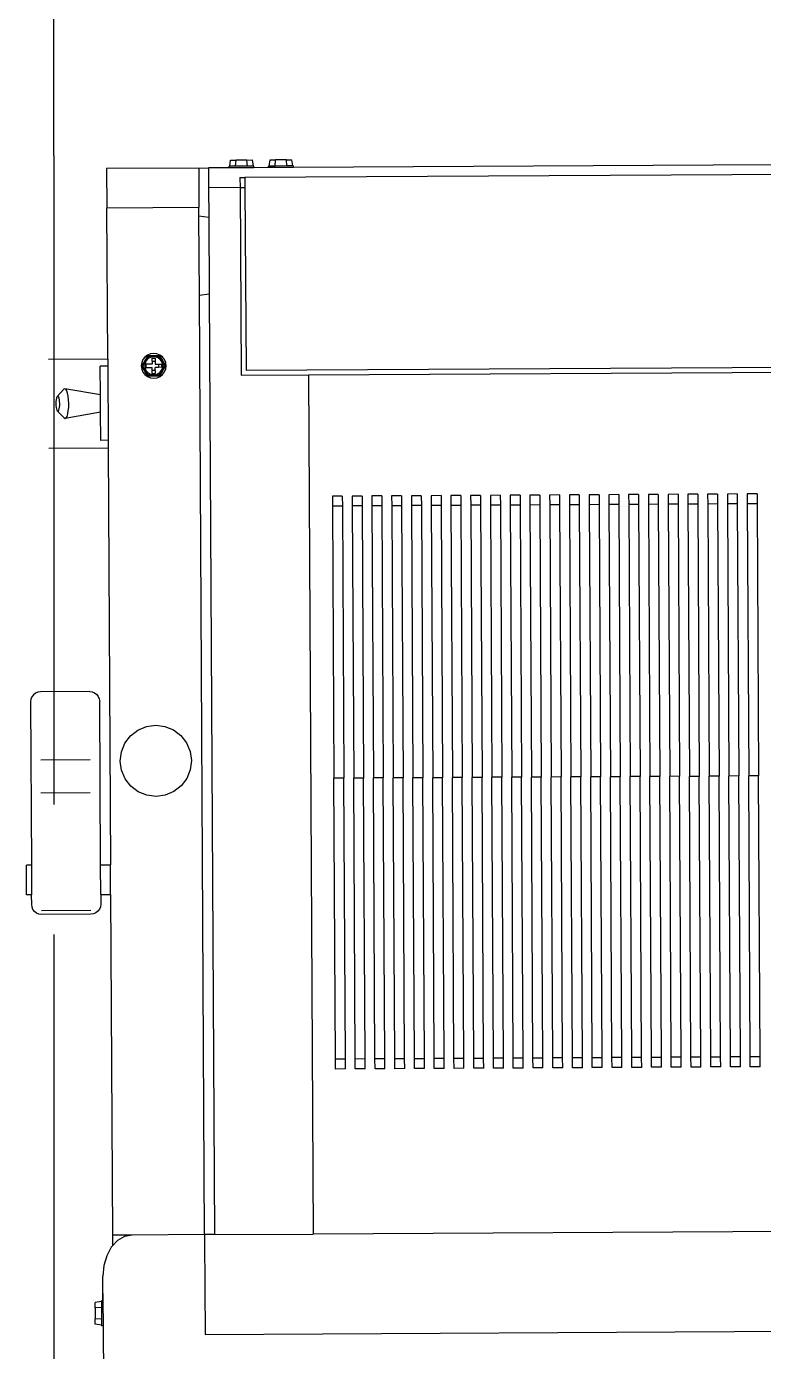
# Model space of a CAD drawing. Header units: millimetres. Extents: x -9564 to 100419, y -25359 to 24346.
# Drawn here: x 38107 to 38395, y -10851 to -10333 of the extents above; entities that cross this region are included whole.
import ezdxf

# ---------------------------------------------------------------- set-up
doc = ezdxf.new("R2010")
doc.units = ezdxf.units.MM
doc.header["$LTSCALE"] = 100
doc.linetypes.add('DASHEDX2', pattern=[3.048, 2.54, -0.508])
doc.layers.add('Area proceso', color=90, linetype='DASHEDX2')
doc.layers.add('Maquinas', color=200, linetype='Continuous')

# ---------------------------------------------------------------- blocks, each defined once
blk = doc.blocks.new('Bread Slicer pl')
at = {"layer": 'Maquinas'}
for p, q in [((61.205, 51.888), (61.205, 56.049)), ((61.205, 51.888), (61.205, 56.049)), ((59.915, 52.004), (40.37, 52.004)), ((59.915, 50.808), (59.915, 52.004)), ((61.205, 51.888), (61.225, 51.888)), ((61.205, 51.573), (61.205, 51.888)), ((61.225, 51.88), (61.225, 51.888)), ((61.225, 51.88), (61.304, 51.868)), ((61.225, 51.805), (61.225, 51.88)), ((61.304, 51.868), (61.304, 51.799)), ((61.225, 51.805), (61.304, 51.799)), ((61.225, 51.656), (61.225, 51.805)), ((61.225, 51.656), (61.304, 51.662)), ((61.225, 51.581), (61.225, 51.656)), ((61.304, 51.662), (61.304, 51.799)), ((61.304, 51.662), (61.304, 51.593)), ((61.205, 51.573), (61.225, 51.573)), ((61.205, 51.573), (61.205, 51.262)), ((61.205, 51.48), (61.205, 51.573)), ((61.225, 51.581), (61.304, 51.593)), ((61.225, 51.581), (61.225, 51.573)), ((61.193, 51.127), (61.205, 51.262)), ((61.096, 50.894), (61.155, 51.002)), ((61.155, 51.002), (61.193, 51.127)), ((61.018, 50.812), (61.08, 50.878)), ((61.08, 50.878), (61.096, 50.894)), ((61.08, 50.742), (61.08, 50.878)), ((41.745, 50.742), (58.54, 50.742)), ((59.79, 50.742), (58.54, 50.742)), ((58.54, 39.867), (58.54, 50.742)), ((59.79, 50.742), (59.915, 50.742)), ((59.79, 38.836), (59.79, 50.742)), ((59.915, 50.742), (59.915, 50.808)), ((59.915, 50.742), (60.83, 50.742)), ((59.915, 50.742), (59.915, 38.852)), ((60.83, 50.742), (60.927, 50.76)), ((60.83, 50.742), (61.08, 50.742)), ((60.927, 50.76), (61.018, 50.812)), ((61.08, 46.429), (61.08, 50.742)), ((52.87, 48.655), (52.995, 48.655)), ((52.87, 48.655), (52.87, 48.53)), ((52.995, 48.655), (52.995, 48.53)), ((53.12, 48.655), (53.245, 48.655)), ((53.12, 48.655), (53.12, 48.53)), ((53.245, 48.655), (53.245, 48.53)), ((53.37, 48.655), (53.495, 48.655)), ((53.37, 48.655), (53.37, 48.53)), ((53.495, 48.655), (53.495, 48.53)), ((53.62, 48.655), (53.745, 48.655)), ((53.62, 48.655), (53.62, 48.53)), ((53.745, 48.655), (53.745, 48.53)), ((53.87, 48.655), (53.995, 48.655)), ((53.87, 48.655), (53.87, 48.53)), ((53.995, 48.655), (53.995, 48.53)), ((54.12, 48.655), (54.245, 48.655)), ((54.12, 48.655), (54.12, 48.53)), ((54.245, 48.655), (54.245, 48.53)), ((54.37, 48.655), (54.495, 48.655)), ((54.37, 48.655), (54.37, 48.53)), ((54.495, 48.655), (54.495, 48.53)), ((54.62, 48.655), (54.745, 48.655)), ((54.62, 48.655), (54.62, 48.53)), ((54.745, 48.655), (54.745, 48.53)), ((54.87, 48.655), (54.995, 48.655)), ((54.87, 48.655), (54.87, 48.53)), ((54.995, 48.655), (54.995, 48.53)), ((55.12, 48.655), (55.245, 48.655)), ((55.12, 48.655), (55.12, 48.53)), ((55.245, 48.655), (55.245, 48.53)), ((55.37, 48.655), (55.495, 48.655)), ((55.37, 48.655), (55.37, 48.53)), ((55.495, 48.655), (55.495, 48.53)), ((55.62, 48.655), (55.745, 48.655)), ((55.62, 48.655), (55.62, 48.53)), ((55.745, 48.655), (55.745, 48.53)), ((55.87, 48.655), (55.995, 48.655)), ((55.87, 48.655), (55.87, 48.53)), ((55.995, 48.655), (55.995, 48.53)), ((56.12, 48.655), (56.245, 48.655)), ((56.12, 48.655), (56.12, 48.53)), ((56.245, 48.655), (56.245, 48.53)), ((56.37, 48.655), (56.495, 48.655)), ((56.37, 48.655), (56.37, 48.53)), ((56.495, 48.655), (56.495, 48.53)), ((56.62, 48.655), (56.745, 48.655)), ((56.62, 48.655), (56.62, 48.53)), ((56.745, 48.655), (56.745, 48.53)), ((56.87, 48.655), (56.995, 48.655)), ((56.87, 48.655), (56.87, 48.53)), ((56.995, 48.655), (56.995, 48.53)), ((57.12, 48.655), (57.245, 48.655)), ((57.12, 48.655), (57.12, 48.53)), ((57.245, 48.655), (57.245, 48.53)), ((57.37, 48.655), (57.495, 48.655)), ((57.37, 48.655), (57.37, 48.53)), ((57.495, 48.655), (57.495, 48.53)), ((57.62, 48.655), (57.745, 48.655)), ((57.62, 48.655), (57.62, 48.53)), ((57.745, 48.655), (57.745, 48.53)), ((57.87, 48.655), (57.995, 48.655)), ((57.87, 48.655), (57.87, 48.53)), ((57.995, 48.655), (57.995, 48.53)), ((58.12, 48.655), (58.245, 48.655)), ((58.12, 48.655), (58.12, 48.53)), ((58.245, 48.655), (58.245, 48.53)), ((52.87, 48.53), (52.995, 48.53)), ((52.87, 48.53), (52.87, 44.976)), ((52.995, 48.53), (52.995, 44.976)), ((53.12, 48.53), (53.245, 48.53)), ((53.12, 48.53), (53.12, 44.974)), ((53.245, 48.53), (53.245, 44.974)), ((53.37, 48.53), (53.495, 48.53)), ((53.37, 48.53), (53.37, 44.975)), ((53.495, 48.53), (53.495, 44.975)), ((53.62, 48.53), (53.745, 48.53)), ((53.62, 48.53), (53.62, 44.976)), ((53.745, 48.53), (53.745, 44.976)), ((53.87, 48.53), (53.995, 48.53)), ((53.87, 48.53), (53.87, 44.974)), ((53.995, 48.53), (53.995, 44.974)), ((54.12, 48.53), (54.245, 48.53)), ((54.12, 48.53), (54.12, 44.976)), ((54.245, 48.53), (54.245, 44.976)), ((54.37, 48.53), (54.495, 48.53)), ((54.37, 48.53), (54.37, 44.976)), ((54.495, 48.53), (54.495, 44.976)), ((54.62, 48.53), (54.745, 48.53)), ((54.62, 48.53), (54.62, 44.975)), ((54.745, 48.53), (54.745, 44.975)), ((54.87, 48.53), (54.995, 48.53)), ((54.87, 48.53), (54.87, 44.974)), ((54.995, 48.53), (54.995, 44.974)), ((55.12, 48.53), (55.245, 48.53)), ((55.12, 48.53), (55.12, 44.976)), ((55.245, 48.53), (55.245, 44.976)), ((55.37, 48.53), (55.495, 48.53)), ((55.37, 48.53), (55.37, 44.974)), ((55.495, 48.53), (55.495, 44.974)), ((55.62, 48.53), (55.745, 48.53)), ((55.62, 48.53), (55.62, 44.976)), ((55.745, 48.53), (55.745, 44.976)), ((55.87, 48.53), (55.995, 48.53)), ((55.87, 48.53), (55.87, 44.976)), ((55.995, 48.53), (55.995, 44.976)), ((56.12, 48.53), (56.245, 48.53)), ((56.12, 48.53), (56.12, 44.974)), ((56.245, 48.53), (56.245, 44.974)), ((56.37, 48.53), (56.495, 48.53)), ((56.37, 48.53), (56.37, 44.976)), ((56.495, 48.53), (56.495, 44.976)), ((56.62, 48.53), (56.745, 48.53)), ((56.62, 48.53), (56.62, 44.975)), ((56.745, 48.53), (56.745, 44.975)), ((56.87, 48.53), (56.995, 48.53)), ((56.87, 48.53), (56.87, 44.975)), ((56.995, 48.53), (56.995, 44.975)), ((57.12, 48.53), (57.245, 48.53)), ((57.12, 48.53), (57.12, 44.976)), ((57.245, 48.53), (57.245, 44.976)), ((57.37, 48.53), (57.495, 48.53)), ((57.37, 48.53), (57.37, 44.974)), ((57.495, 48.53), (57.495, 44.974)), ((57.62, 48.53), (57.745, 48.53)), ((57.62, 48.53), (57.62, 44.974)), ((57.745, 48.53), (57.745, 44.974)), ((57.87, 48.53), (57.995, 48.53)), ((57.87, 48.53), (57.87, 44.976)), ((57.995, 48.53), (57.995, 44.976)), ((58.12, 48.53), (58.245, 48.53)), ((58.12, 48.53), (58.12, 44.975)), ((58.245, 48.53), (58.245, 44.975)), ((61.222, 46.614), (61.242, 46.64)), ((61.242, 46.64), (61.268, 46.66)), ((61.268, 46.66), (61.298, 46.673)), ((61.298, 46.673), (61.33, 46.677)), ((61.33, 46.677), (61.955, 46.677)), ((61.33, 46.633), (61.955, 46.633)), ((61.955, 46.677), (61.988, 46.673)), ((61.988, 46.673), (62.018, 46.66)), ((62.018, 46.66), (62.044, 46.64)), ((62.044, 46.64), (62.064, 46.614)), ((61.205, 46.552), (61.21, 46.584)), ((61.205, 46.429), (61.205, 46.552)), ((61.21, 46.584), (61.222, 46.614)), ((62.064, 46.614), (62.076, 46.584)), ((62.076, 46.584), (62.08, 46.552)), ((62.08, 46.552), (62.08, 46.429)), ((61.205, 46.429), (61.08, 46.429)), ((61.08, 46.429), (61.08, 46.054)), ((61.205, 46.429), (61.205, 46.054)), ((62.08, 46.429), (62.143, 46.429)), ((62.08, 46.054), (62.08, 46.429)), ((62.143, 46.429), (62.143, 46.054)), ((61.205, 46.054), (61.08, 46.054)), ((61.08, 40.779), (61.08, 46.054)), ((61.205, 46.054), (61.205, 43.986)), ((62.08, 46.054), (62.143, 46.054)), ((62.08, 43.986), (62.08, 46.054)), ((60.18, 45.06), (60.273, 45.132)), ((60.273, 45.132), (60.381, 45.177)), ((60.381, 45.177), (60.498, 45.192)), ((60.498, 45.192), (60.614, 45.177)), ((60.614, 45.177), (60.723, 45.132)), ((60.723, 45.132), (60.816, 45.06)), ((61.33, 45.143), (61.955, 45.143)), ((52.87, 44.976), (52.87, 44.974)), ((52.87, 44.974), (52.995, 44.974)), ((52.87, 41.53), (52.87, 44.974)), ((52.995, 44.976), (52.995, 44.974)), ((52.995, 41.53), (52.995, 44.974)), ((53.12, 44.974), (53.245, 44.974)), ((53.12, 41.53), (53.12, 44.974)), ((53.245, 41.53), (53.245, 44.974)), ((53.37, 41.53), (53.37, 44.975)), ((53.37, 44.975), (53.495, 44.975)), ((53.495, 41.53), (53.495, 44.975)), ((53.62, 44.976), (53.745, 44.976)), ((53.62, 41.53), (53.62, 44.976)), ((53.745, 41.53), (53.745, 44.976)), ((53.87, 44.974), (53.995, 44.974)), ((53.87, 41.53), (53.87, 44.974)), ((53.995, 41.53), (53.995, 44.974)), ((54.12, 44.976), (54.12, 44.974)), ((54.12, 44.974), (54.245, 44.974)), ((54.12, 41.53), (54.12, 44.974)), ((54.245, 44.976), (54.245, 44.974)), ((54.245, 41.53), (54.245, 44.974)), ((54.37, 44.976), (54.37, 44.974)), ((54.37, 44.974), (54.495, 44.974)), ((54.37, 41.53), (54.37, 44.974)), ((54.495, 44.976), (54.495, 44.974)), ((54.495, 41.53), (54.495, 44.974)), ((54.62, 41.53), (54.62, 44.975)), ((54.62, 44.975), (54.745, 44.975)), ((54.745, 41.53), (54.745, 44.975)), ((54.87, 44.974), (54.995, 44.974)), ((54.87, 41.53), (54.87, 44.974)), ((54.995, 41.53), (54.995, 44.974)), ((55.12, 44.976), (55.12, 44.974)), ((55.12, 44.974), (55.245, 44.974)), ((55.12, 41.53), (55.12, 44.974)), ((55.245, 44.976), (55.245, 44.974)), ((55.245, 41.53), (55.245, 44.974)), ((55.37, 44.974), (55.495, 44.974)), ((55.37, 41.53), (55.37, 44.974)), ((55.495, 41.53), (55.495, 44.974)), ((55.62, 44.976), (55.62, 44.974)), ((55.62, 44.974), (55.745, 44.974)), ((55.62, 41.53), (55.62, 44.974)), ((55.745, 44.976), (55.745, 44.974)), ((55.745, 41.53), (55.745, 44.974)), ((55.87, 44.976), (55.87, 44.974)), ((55.87, 44.974), (55.995, 44.974)), ((55.87, 41.53), (55.87, 44.974)), ((55.995, 44.976), (55.995, 44.974)), ((55.995, 41.53), (55.995, 44.974)), ((56.12, 44.974), (56.245, 44.974)), ((56.12, 41.53), (56.12, 44.974)), ((56.245, 41.53), (56.245, 44.974)), ((56.37, 44.976), (56.37, 44.974)), ((56.37, 44.974), (56.495, 44.974)), ((56.37, 41.53), (56.37, 44.974)), ((56.495, 44.976), (56.495, 44.974)), ((56.495, 41.53), (56.495, 44.974)), ((56.62, 41.53), (56.62, 44.975)), ((56.62, 44.975), (56.745, 44.975)), ((56.745, 41.53), (56.745, 44.975)), ((56.87, 41.53), (56.87, 44.975)), ((56.87, 44.975), (56.995, 44.975)), ((56.995, 41.53), (56.995, 44.975)), ((57.12, 44.976), (57.12, 44.974)), ((57.12, 44.974), (57.245, 44.974)), ((57.12, 41.53), (57.12, 44.974)), ((57.245, 44.976), (57.245, 44.974)), ((57.245, 41.53), (57.245, 44.974)), ((57.37, 44.974), (57.495, 44.974)), ((57.37, 41.53), (57.37, 44.974)), ((57.495, 41.53), (57.495, 44.974)), ((57.62, 44.974), (57.745, 44.974)), ((57.62, 41.53), (57.62, 44.974)), ((57.745, 41.53), (57.745, 44.974)), ((57.87, 44.976), (57.87, 44.974)), ((57.87, 44.974), (57.995, 44.974)), ((57.87, 41.53), (57.87, 44.974)), ((57.995, 44.976), (57.995, 44.974)), ((57.995, 41.53), (57.995, 44.974)), ((58.12, 41.53), (58.12, 44.975)), ((58.12, 44.975), (58.245, 44.975)), ((58.245, 41.53), (58.245, 44.975)), ((60.063, 44.858), (60.108, 44.967)), ((60.108, 44.967), (60.18, 45.06)), ((60.816, 45.06), (60.888, 44.967)), ((60.888, 44.967), (60.933, 44.858)), ((60.048, 44.742), (60.063, 44.858)), ((60.933, 44.858), (60.948, 44.742)), ((60.063, 44.625), (60.048, 44.742)), ((60.108, 44.517), (60.063, 44.625)), ((60.933, 44.625), (60.888, 44.517)), ((60.948, 44.742), (60.933, 44.625)), ((61.33, 44.725), (61.955, 44.725)), ((60.18, 44.424), (60.108, 44.517)), ((60.888, 44.517), (60.816, 44.424)), ((60.273, 44.352), (60.18, 44.424)), ((60.381, 44.307), (60.273, 44.352)), ((60.498, 44.292), (60.381, 44.307)), ((60.614, 44.307), (60.498, 44.292)), ((60.723, 44.352), (60.614, 44.307)), ((60.816, 44.424), (60.723, 44.352)), ((61.21, 43.954), (61.205, 43.986)), ((61.222, 43.923), (61.21, 43.954)), ((62.064, 43.923), (62.076, 43.954)), ((62.076, 43.954), (62.08, 43.986)), ((61.242, 43.897), (61.222, 43.923)), ((61.268, 43.878), (61.242, 43.897)), ((61.298, 43.865), (61.268, 43.878)), ((61.33, 43.861), (61.298, 43.865)), ((61.33, 43.861), (61.955, 43.861)), ((61.955, 43.861), (61.988, 43.865)), ((61.988, 43.865), (62.018, 43.878)), ((62.018, 43.878), (62.044, 43.897)), ((62.044, 43.897), (62.064, 43.923)), ((52.87, 41.53), (52.995, 41.53)), ((52.87, 41.405), (52.87, 41.53)), ((52.995, 41.405), (52.995, 41.53)), ((53.12, 41.53), (53.245, 41.53)), ((53.12, 41.405), (53.12, 41.53)), ((53.245, 41.405), (53.245, 41.53)), ((53.37, 41.53), (53.495, 41.53)), ((53.37, 41.405), (53.37, 41.53)), ((53.495, 41.405), (53.495, 41.53)), ((53.62, 41.53), (53.745, 41.53)), ((53.62, 41.405), (53.62, 41.53)), ((53.745, 41.405), (53.745, 41.53)), ((53.87, 41.53), (53.995, 41.53)), ((53.87, 41.405), (53.87, 41.53)), ((53.995, 41.405), (53.995, 41.53)), ((54.12, 41.53), (54.245, 41.53)), ((54.12, 41.405), (54.12, 41.53)), ((54.245, 41.405), (54.245, 41.53)), ((54.37, 41.53), (54.495, 41.53)), ((54.37, 41.405), (54.37, 41.53)), ((54.495, 41.405), (54.495, 41.53)), ((54.62, 41.53), (54.745, 41.53)), ((54.62, 41.405), (54.62, 41.53)), ((54.745, 41.405), (54.745, 41.53)), ((54.87, 41.53), (54.995, 41.53)), ((54.87, 41.405), (54.87, 41.53)), ((54.995, 41.405), (54.995, 41.53)), ((55.12, 41.53), (55.245, 41.53)), ((55.12, 41.405), (55.12, 41.53)), ((55.245, 41.405), (55.245, 41.53)), ((55.37, 41.53), (55.495, 41.53)), ((55.37, 41.405), (55.37, 41.53)), ((55.495, 41.405), (55.495, 41.53)), ((55.62, 41.53), (55.745, 41.53)), ((55.62, 41.405), (55.62, 41.53)), ((55.745, 41.405), (55.745, 41.53)), ((55.87, 41.53), (55.995, 41.53)), ((55.87, 41.405), (55.87, 41.53)), ((55.995, 41.405), (55.995, 41.53)), ((56.12, 41.53), (56.245, 41.53)), ((56.12, 41.405), (56.12, 41.53)), ((56.245, 41.405), (56.245, 41.53)), ((56.37, 41.53), (56.495, 41.53)), ((56.37, 41.405), (56.37, 41.53)), ((56.495, 41.405), (56.495, 41.53)), ((56.62, 41.53), (56.745, 41.53)), ((56.62, 41.405), (56.62, 41.53)), ((56.745, 41.405), (56.745, 41.53)), ((56.87, 41.53), (56.995, 41.53)), ((56.87, 41.405), (56.87, 41.53)), ((56.995, 41.405), (56.995, 41.53)), ((57.12, 41.53), (57.245, 41.53)), ((57.12, 41.405), (57.12, 41.53)), ((57.245, 41.405), (57.245, 41.53)), ((57.37, 41.53), (57.495, 41.53)), ((57.37, 41.405), (57.37, 41.53)), ((57.495, 41.405), (57.495, 41.53)), ((57.62, 41.53), (57.745, 41.53)), ((57.62, 41.405), (57.62, 41.53)), ((57.745, 41.405), (57.745, 41.53)), ((57.87, 41.53), (57.995, 41.53)), ((57.87, 41.405), (57.87, 41.53)), ((57.995, 41.405), (57.995, 41.53)), ((58.12, 41.53), (58.245, 41.53)), ((58.12, 41.405), (58.12, 41.53)), ((58.245, 41.405), (58.245, 41.53)), ((52.87, 41.405), (52.995, 41.405)), ((53.12, 41.405), (53.245, 41.405)), ((53.37, 41.405), (53.495, 41.405)), ((53.62, 41.405), (53.745, 41.405)), ((53.87, 41.405), (53.995, 41.405)), ((54.12, 41.405), (54.245, 41.405)), ((54.37, 41.405), (54.495, 41.405)), ((54.62, 41.405), (54.745, 41.405)), ((54.87, 41.405), (54.995, 41.405)), ((55.12, 41.405), (55.245, 41.405)), ((55.37, 41.405), (55.495, 41.405)), ((55.62, 41.405), (55.745, 41.405)), ((55.87, 41.405), (55.995, 41.405)), ((56.12, 41.405), (56.245, 41.405)), ((56.37, 41.405), (56.495, 41.405)), ((56.62, 41.405), (56.745, 41.405)), ((56.87, 41.405), (56.995, 41.405)), ((57.12, 41.405), (57.245, 41.405)), ((57.37, 41.405), (57.495, 41.405)), ((57.62, 41.405), (57.745, 41.405)), ((57.87, 41.405), (57.995, 41.405)), ((58.12, 41.405), (58.245, 41.405)), ((61.08, 40.682), (61.08, 40.779)), ((61.83, 40.779), (61.08, 40.779)), ((61.08, 40.682), (61.174, 40.682)), ((61.08, 39.745), (61.08, 40.682)), ((61.174, 40.682), (61.174, 40.324)), ((61.174, 40.324), (61.624, 40.401)), ((61.174, 40.324), (61.174, 40.104)), ((61.577, 40.262), (61.575, 40.214)), ((61.582, 40.307), (61.577, 40.262)), ((61.589, 40.346), (61.582, 40.307)), ((61.599, 40.376), (61.589, 40.346)), ((61.611, 40.395), (61.599, 40.376)), ((61.624, 40.401), (61.611, 40.395)), ((61.636, 40.395), (61.624, 40.401)), ((61.636, 40.395), (61.721, 40.304)), ((61.693, 40.261), (61.691, 40.238)), ((61.697, 40.28), (61.693, 40.261)), ((61.702, 40.295), (61.697, 40.28)), ((61.708, 40.304), (61.702, 40.295)), ((61.714, 40.307), (61.708, 40.304)), ((61.721, 40.304), (61.714, 40.307)), ((61.726, 40.295), (61.721, 40.304)), ((61.731, 40.28), (61.726, 40.295)), ((61.735, 40.261), (61.731, 40.28)), ((61.738, 40.238), (61.735, 40.261)), ((61.174, 40.104), (61.624, 40.026)), ((61.174, 40.104), (61.174, 39.745)), ((61.575, 40.214), (61.577, 40.165)), ((61.577, 40.165), (61.582, 40.12)), ((61.582, 40.12), (61.589, 40.081)), ((61.589, 40.081), (61.599, 40.051)), ((61.636, 40.033), (61.721, 40.123)), ((61.691, 40.238), (61.69, 40.214)), ((61.69, 40.214), (61.691, 40.189)), ((61.691, 40.189), (61.693, 40.167)), ((61.693, 40.167), (61.697, 40.147)), ((61.697, 40.147), (61.702, 40.132)), ((61.702, 40.132), (61.708, 40.123)), ((61.708, 40.123), (61.714, 40.12)), ((61.714, 40.12), (61.721, 40.123)), ((61.721, 40.123), (61.726, 40.132)), ((61.726, 40.132), (61.731, 40.147)), ((61.731, 40.147), (61.735, 40.167)), ((61.735, 40.167), (61.738, 40.189)), ((61.739, 40.214), (61.738, 40.238)), ((61.738, 40.189), (61.739, 40.214)), ((61.599, 40.051), (61.611, 40.033)), ((61.611, 40.033), (61.624, 40.026)), ((61.624, 40.026), (61.636, 40.033)), ((59.33, 39.804), (41.018, 39.804)), ((58.54, 39.867), (41.745, 39.867)), ((59.393, 39.867), (58.54, 39.867)), ((59.33, 37.492), (59.33, 39.804)), ((59.393, 37.492), (59.393, 39.867)), ((60.346, 39.783), (60.34, 39.742)), ((60.361, 39.821), (60.346, 39.783)), ((60.423, 39.872), (60.348, 39.742)), ((60.429, 39.861), (60.36, 39.742)), ((60.387, 39.853), (60.361, 39.821)), ((60.388, 39.772), (60.384, 39.742)), ((60.419, 39.878), (60.387, 39.853)), ((60.399, 39.799), (60.388, 39.772)), ((60.417, 39.823), (60.399, 39.799)), ((60.399, 39.762), (60.439, 39.762)), ((60.399, 39.722), (60.399, 39.762)), ((60.441, 39.841), (60.417, 39.823)), ((60.457, 39.894), (60.419, 39.878)), ((60.423, 39.872), (60.573, 39.872)), ((60.423, 39.872), (60.429, 39.861)), ((60.429, 39.861), (60.567, 39.861)), ((60.439, 39.722), (60.439, 39.762)), ((60.439, 39.762), (60.478, 39.762)), ((60.468, 39.852), (60.441, 39.841)), ((60.498, 39.899), (60.457, 39.894)), ((60.498, 39.856), (60.468, 39.852)), ((60.478, 39.801), (60.478, 39.84)), ((60.518, 39.84), (60.478, 39.84)), ((60.478, 39.801), (60.518, 39.801)), ((60.478, 39.801), (60.478, 39.762)), ((60.539, 39.894), (60.498, 39.899)), ((60.527, 39.852), (60.498, 39.856)), ((60.518, 39.84), (60.518, 39.801)), ((60.518, 39.801), (60.518, 39.762)), ((60.596, 39.762), (60.518, 39.762)), ((60.555, 39.841), (60.527, 39.852)), ((60.577, 39.878), (60.539, 39.894)), ((60.579, 39.823), (60.555, 39.841)), ((60.573, 39.872), (60.567, 39.861)), ((60.567, 39.861), (60.636, 39.742)), ((60.573, 39.872), (60.647, 39.742)), ((60.609, 39.853), (60.577, 39.878)), ((60.597, 39.799), (60.579, 39.823)), ((60.596, 39.722), (60.596, 39.762)), ((60.608, 39.772), (60.597, 39.799)), ((60.612, 39.742), (60.608, 39.772)), ((60.634, 39.821), (60.609, 39.853)), ((60.65, 39.783), (60.634, 39.821)), ((60.655, 39.742), (60.65, 39.783)), ((61.08, 39.649), (61.08, 39.745)), ((61.08, 39.745), (61.174, 39.745)), ((60.34, 39.742), (60.346, 39.701)), ((60.346, 39.701), (60.361, 39.663)), ((60.423, 39.612), (60.348, 39.742)), ((60.348, 39.742), (60.36, 39.742)), ((60.429, 39.623), (60.36, 39.742)), ((60.361, 39.663), (60.387, 39.631)), ((60.384, 39.742), (60.388, 39.712)), ((60.387, 39.631), (60.419, 39.606)), ((60.388, 39.712), (60.399, 39.685)), ((60.439, 39.722), (60.399, 39.722)), ((60.399, 39.685), (60.417, 39.661)), ((60.417, 39.661), (60.441, 39.643)), ((60.419, 39.606), (60.457, 39.59)), ((60.423, 39.612), (60.429, 39.623)), ((60.573, 39.612), (60.423, 39.612)), ((60.567, 39.623), (60.429, 39.623)), ((60.478, 39.722), (60.439, 39.722)), ((60.441, 39.643), (60.468, 39.632)), ((60.457, 39.59), (60.498, 39.585)), ((60.468, 39.632), (60.498, 39.628)), ((60.478, 39.683), (60.478, 39.722)), ((60.478, 39.644), (60.478, 39.683)), ((60.518, 39.683), (60.478, 39.683)), ((60.518, 39.644), (60.478, 39.644)), ((60.498, 39.628), (60.527, 39.632)), ((60.498, 39.585), (60.539, 39.59)), ((60.518, 39.683), (60.518, 39.722)), ((60.518, 39.722), (60.596, 39.722)), ((60.518, 39.683), (60.518, 39.644)), ((60.527, 39.632), (60.555, 39.643)), ((60.539, 39.59), (60.577, 39.606)), ((60.555, 39.643), (60.579, 39.661)), ((60.567, 39.623), (60.636, 39.742)), ((60.573, 39.612), (60.567, 39.623)), ((60.573, 39.612), (60.647, 39.742)), ((60.577, 39.606), (60.609, 39.631)), ((60.579, 39.661), (60.597, 39.685)), ((60.597, 39.685), (60.608, 39.712)), ((60.608, 39.712), (60.612, 39.742)), ((60.609, 39.631), (60.634, 39.663)), ((60.634, 39.663), (60.65, 39.701)), ((60.647, 39.742), (60.636, 39.742)), ((60.65, 39.701), (60.655, 39.742)), ((61.08, 39.649), (61.08, 37.742)), ((61.83, 39.649), (61.08, 39.649)), ((59.915, 38.852), (59.79, 38.836)), ((59.79, 37.869), (59.79, 38.836)), ((59.915, 38.852), (59.915, 37.852)), ((59.79, 37.869), (59.915, 37.852)), ((59.79, 37.492), (59.79, 37.869)), ((59.915, 37.852), (59.915, 37.742)), ((59.915, 37.742), (61.08, 37.742)), ((59.915, 37.242), (59.915, 37.742)), ((61.08, 37.242), (61.08, 37.742)), ((59.393, 37.492), (59.33, 37.492)), ((59.33, 37.367), (59.33, 37.492)), ((59.393, 37.492), (59.79, 37.492)), ((59.393, 37.367), (59.393, 37.492)), ((59.79, 37.242), (59.79, 37.492)), ((40.893, 37.367), (59.33, 37.367)), ((52.643, 37.242), (58.715, 37.242)), ((58.715, 37.242), (58.715, 37.222)), ((58.715, 37.242), (59.03, 37.242)), ((59.03, 37.242), (59.215, 37.242)), ((59.03, 37.242), (59.03, 37.222)), ((59.215, 37.242), (59.215, 37.222)), ((59.215, 37.242), (59.53, 37.242)), ((59.393, 37.367), (59.33, 37.367)), ((59.53, 37.242), (59.79, 37.242)), ((59.53, 37.242), (59.53, 37.222)), ((59.915, 37.242), (59.79, 37.242)), ((59.915, 37.242), (61.08, 37.242)), ((58.723, 37.222), (58.715, 37.222)), ((58.723, 37.222), (58.735, 37.144)), ((58.723, 37.222), (58.798, 37.222)), ((58.804, 37.144), (58.735, 37.144)), ((58.798, 37.222), (58.804, 37.144)), ((58.798, 37.222), (58.948, 37.222)), ((58.804, 37.144), (58.942, 37.144)), ((58.948, 37.222), (58.942, 37.144)), ((59.011, 37.144), (58.942, 37.144)), ((58.948, 37.222), (59.022, 37.222)), ((59.022, 37.222), (59.011, 37.144)), ((59.022, 37.222), (59.03, 37.222)), ((59.223, 37.222), (59.215, 37.222)), ((59.223, 37.222), (59.235, 37.144)), ((59.223, 37.222), (59.298, 37.222)), ((59.304, 37.144), (59.235, 37.144)), ((59.298, 37.222), (59.304, 37.144)), ((59.298, 37.222), (59.448, 37.222)), ((59.304, 37.144), (59.442, 37.144)), ((59.448, 37.222), (59.442, 37.144)), ((59.511, 37.144), (59.442, 37.144)), ((59.448, 37.222), (59.522, 37.222)), ((59.522, 37.222), (59.511, 37.144)), ((59.522, 37.222), (59.53, 37.222))]:
    blk.add_line(p, q, dxfattribs=at)

msp = doc.modelspace()

# ---------------------------------------------------------------- linework, layer by layer
at = {"layer": 'Area proceso', "color": 3}
msp.add_line((38117.443, -10383.039), (38117.443, -9583.039), dxfattribs=at)
at = {"layer": 'Area proceso'}
msp.add_line((38117.443, -10383.039), (38117.443, -11183.039), dxfattribs=at)

# ---------------------------------------------------------------- block references
at = {"layer": 'Maquinas', "xscale": 30.91413492854808, "yscale": 30.91413492854808, "zscale": 30.91413492854808, "rotation": 180.3142003997656}
msp.add_blockref('Bread Slicer pl', (40019.938, -9226.535), dxfattribs=at)

doc.saveas('drawing.dxf')
